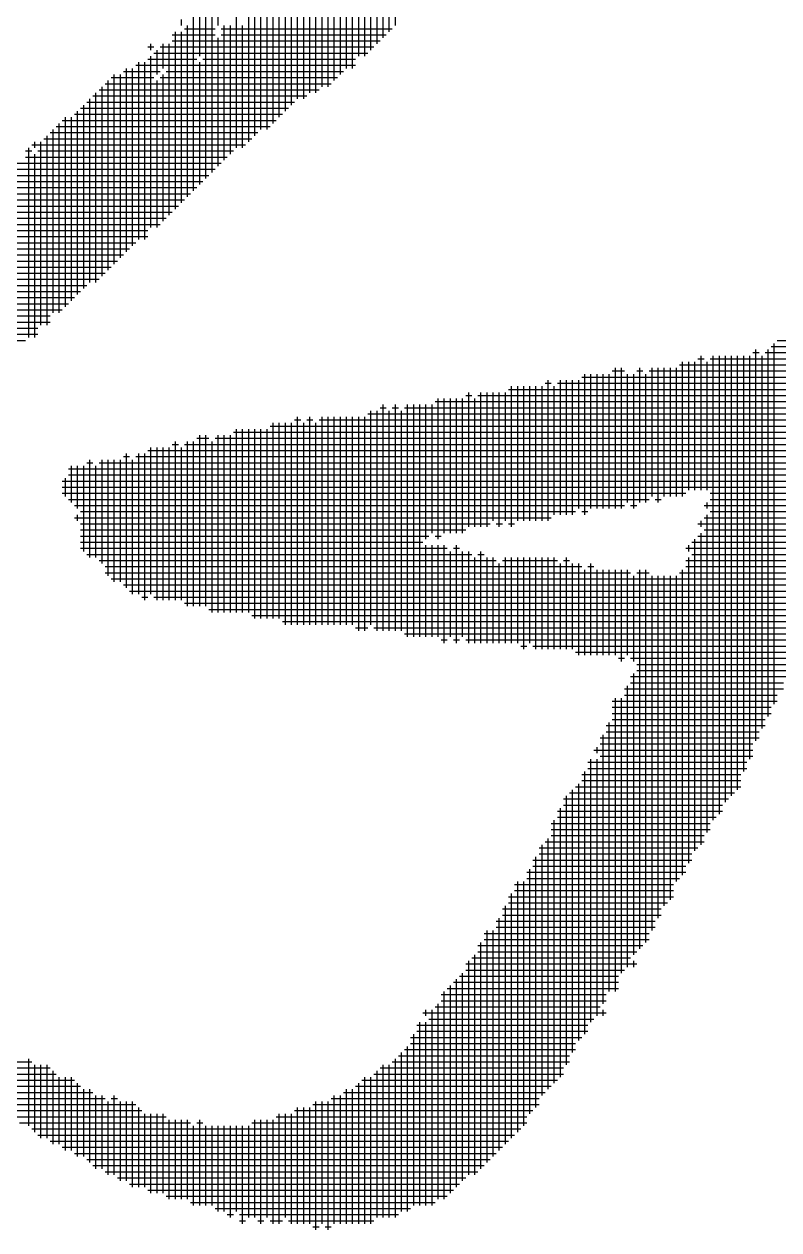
# Model space of a CAD drawing. Header units: feet. Extents: x 0 to 504600, y 0 to 356400.
# Drawn here: x 316883 to 317583, y 15859 to 16978 of the extents above; entities that cross this region are included whole.
import ezdxf

# ---------------------------------------------------------------- set-up
doc = ezdxf.new("R2010")
doc.units = ezdxf.units.FT
doc.header["$LTSCALE"] = 600
doc.header["$MEASUREMENT"] = 0
doc.layers.add('CX-COMM', color=3, linetype='CONTINUOUS')

msp = doc.modelspace()

# ---------------------------------------------------------------- linework, layer by layer
at = {"layer": 'CX-COMM'}
for p, q in [((317221.3, 16970.6, 14725.6), (317221.3, 17123.7, 14725.6)), ((317204.3, 16953.6, 14725.6), (317204.3, 17118.1, 14725.6)), ((317181.6, 16936.6, 14725.6), (317181.6, 17101, 14725.6)), ((317192.9, 16948, 14725.6), (317192.9, 17106.7, 14725.6)), ((317215.6, 16965, 14725.6), (317215.6, 17089.7, 14725.6)), ((317227, 16976.3, 14725.6), (317227, 17095.4, 14725.6)), ((317153.2, 16913.9, 14725.6), (317153.2, 17078.4, 14725.6)), ((317164.6, 16919.6, 14725.6), (317164.6, 17078.4, 14725.6)), ((317198.6, 16948, 14725.6), (317198.6, 17078.4, 14725.6)), ((317209.9, 16959.3, 14725.6), (317209.9, 17084, 14725.6)), ((317187.3, 16936.6, 14725.6), (317187.3, 17067, 14725.6)), ((317136.2, 16908.3, 14725.6), (317136.2, 17061.4, 14725.6)), ((317141.9, 16908.3, 14725.6), (317141.9, 17061.4, 14725.6)), ((317175.9, 16930.9, 14725.6), (317175.9, 17061.4, 14725.6)), ((317113.6, 16885.6, 14725.6), (317113.6, 17050, 14725.6)), ((317124.9, 16896.9, 14725.6), (317124.9, 17055.7, 14725.6)), ((317170.3, 16925.3, 14725.6), (317170.3, 17055.7, 14725.6)), ((317102.2, 16879.9, 14725.6), (317102.2, 17038.7, 14725.6)), ((317107.9, 16879.9, 14725.6), (317107.9, 17044.3, 14725.6)), ((317147.6, 16913.9, 14725.6), (317147.6, 17038.7, 14725.6)), ((317158.9, 16919.6, 14725.6), (317158.9, 17044.3, 14725.6)), ((317096.5, 16874.2, 14725.6), (317096.5, 17033, 14725.6)), ((317119.2, 16891.3, 14725.6), (317119.2, 17016, 14725.6)), ((317130.6, 16902.6, 14725.6), (317130.6, 17021.7, 14725.6)), ((317045.5, 16948, 14725.6), (317045.5, 16993.3, 14725.6)), ((317056.9, 16840.2, 14725.6), (317056.9, 16999, 14725.6)), ((317062.5, 16976.3, 14725.6), (317062.5, 16999, 14725.6)), ((317090.9, 16868.6, 14725.6), (317090.9, 16993.3, 14725.6)), ((317028.5, 16976.3, 14725.6), (317028.5, 16982, 14725.6)), ((317039.8, 16823.2, 14725.6), (317039.8, 16987.6, 14725.6)), ((317051.2, 16834.6, 14725.6), (317051.2, 16987.6, 14725.6)), ((317079.5, 16862.9, 14725.6), (317079.5, 16987.6, 14725.6)), ((317020, 16967.8, 14725.6), (317059.7, 16967.8, 14725.6)), ((317022.8, 16806.2, 14725.6), (317022.8, 16970.6, 14725.6)), ((317028.5, 16811.9, 14725.6), (317028.5, 16970.6, 14725.6)), ((317031.3, 16973.5, 14725.6), (317059.7, 16973.5, 14725.6)), ((317034.2, 16817.5, 14725.6), (317034.2, 16976.3, 14725.6)), ((317065.4, 16973.5, 14725.6), (317224.1, 16973.5, 14725.6)), ((317065.4, 16967.8, 14725.6), (317218.4, 16967.8, 14725.6)), ((317068.2, 16851.6, 14725.6), (317068.2, 16976.3, 14725.6)), ((317073.9, 16857.2, 14725.6), (317073.9, 16976.3, 14725.6)), ((317085.2, 16862.9, 14725.6), (317085.2, 16976.3, 14725.6)), ((316997.3, 16956.5, 14725.6), (317003, 16956.5, 14725.6)), ((317000.2, 16953.6, 14725.6), (317000.2, 16959.3, 14725.6)), ((317008.7, 16956.5, 14725.6), (317207.1, 16956.5, 14725.6)), ((317011.5, 16936.6, 14725.6), (317011.5, 16959.3, 14725.6)), ((317017.2, 16800.5, 14725.6), (317017.2, 16959.3, 14725.6)), ((317020, 16962.1, 14725.6), (317212.8, 16962.1, 14725.6)), ((317062.5, 16845.9, 14725.6), (317062.5, 16965, 14725.6)), ((316997.3, 16945.1, 14725.6), (317042.7, 16945.1, 14725.6)), ((317000.2, 16789.2, 14725.6), (317000.2, 16948, 14725.6)), ((317003, 16950.8, 14725.6), (317201.4, 16950.8, 14725.6)), ((317005.8, 16930.9, 14725.6), (317005.8, 16953.6, 14725.6)), ((317048.3, 16945.1, 14725.6), (317190.1, 16945.1, 14725.6)), ((316974.6, 16933.8, 14725.6), (317008.7, 16933.8, 14725.6)), ((316977.5, 16766.5, 14725.6), (316977.5, 16936.6, 14725.6)), ((316983.1, 16772.2, 14725.6), (316983.1, 16936.6, 14725.6)), ((316986, 16939.5, 14725.6), (317190.1, 16939.5, 14725.6)), ((316988.8, 16777.9, 14725.6), (316988.8, 16942.3, 14725.6)), ((316994.5, 16777.9, 14725.6), (316994.5, 16942.3, 14725.6)), ((317014.3, 16933.8, 14725.6), (317178.8, 16933.8, 14725.6)), ((317045.5, 16828.9, 14725.6), (317045.5, 16942.3, 14725.6)), ((316957.6, 16922.4, 14725.6), (317167.4, 16922.4, 14725.6)), ((316960.5, 16749.5, 14725.6), (316960.5, 16925.3, 14725.6)), ((316963.3, 16928.1, 14725.6), (317003, 16928.1, 14725.6)), ((316966.1, 16755.2, 14725.6), (316966.1, 16930.9, 14725.6)), ((316971.8, 16760.8, 14725.6), (316971.8, 16930.9, 14725.6)), ((317005.8, 16789.2, 14725.6), (317005.8, 16925.3, 14725.6)), ((317008.7, 16928.1, 14725.6), (317173.1, 16928.1, 14725.6)), ((317011.5, 16794.9, 14725.6), (317011.5, 16930.9, 14725.6)), ((316946.3, 16911.1, 14725.6), (317144.7, 16911.1, 14725.6)), ((316949.1, 16738.2, 14725.6), (316949.1, 16913.9, 14725.6)), ((316952, 16916.8, 14725.6), (317156.1, 16916.8, 14725.6)), ((316954.8, 16743.8, 14725.6), (316954.8, 16919.6, 14725.6)), ((316934.9, 16899.8, 14725.6), (317127.7, 16899.8, 14725.6)), ((316937.8, 16732.5, 14725.6), (316937.8, 16902.6, 14725.6)), ((316940.6, 16905.4, 14725.6), (317133.4, 16905.4, 14725.6)), ((316943.5, 16738.2, 14725.6), (316943.5, 16908.3, 14725.6)), ((316917.9, 16888.4, 14725.6), (317116.4, 16888.4, 14725.6)), ((316920.8, 16715.5, 14725.6), (316920.8, 16891.3, 14725.6)), ((316926.4, 16721.2, 14725.6), (316926.4, 16891.3, 14725.6)), ((316929.3, 16894.1, 14725.6), (317122.1, 16894.1, 14725.6)), ((316932.1, 16726.8, 14725.6), (316932.1, 16896.9, 14725.6)), ((316906.6, 16877.1, 14725.6), (317099.4, 16877.1, 14725.6)), ((316909.4, 16709.8, 14725.6), (316909.4, 16879.9, 14725.6)), ((316912.3, 16882.8, 14725.6), (317110.7, 16882.8, 14725.6)), ((316915.1, 16709.8, 14725.6), (316915.1, 16885.6, 14725.6)), ((316889.6, 16865.7, 14725.6), (317088, 16865.7, 14725.6)), ((316892.4, 16862.9, 14725.6), (316892.4, 16868.6, 14725.6)), ((316898.1, 16698.5, 14725.6), (316898.1, 16868.6, 14725.6)), ((316900.9, 16871.4, 14725.6), (317093.7, 16871.4, 14725.6)), ((316903.8, 16698.5, 14725.6), (316903.8, 16874.2, 14725.6)), ((316883.9, 16860.1, 14725.6), (316889.6, 16860.1, 14725.6)), ((316883.9, 16854.4, 14725.6), (317071, 16854.4, 14725.6)), ((316886.8, 16687.1, 14725.6), (316886.8, 16862.9, 14725.6)), ((316892.4, 16687.1, 14725.6), (316892.4, 16857.2, 14725.6)), ((316895.3, 16860.1, 14725.6), (317076.7, 16860.1, 14725.6)), ((316872.6, 16848.7, 14725.6), (317065.4, 16848.7, 14725.6)), ((316861.2, 16837.4, 14725.6), (317054, 16837.4, 14725.6)), ((316872.6, 16843.1, 14725.6), (317059.7, 16843.1, 14725.6)), ((316849.9, 16826.1, 14725.6), (317042.7, 16826.1, 14725.6)), ((316861.2, 16831.7, 14725.6), (317048.3, 16831.7, 14725.6)), ((316838.6, 16814.7, 14725.6), (317031.3, 16814.7, 14725.6)), ((316844.2, 16820.4, 14725.6), (317037, 16820.4, 14725.6)), ((316827.2, 16809, 14725.6), (317025.7, 16809, 14725.6)), ((316827.2, 16803.4, 14725.6), (317020, 16803.4, 14725.6)), ((316815.9, 16797.7, 14725.6), (317014.3, 16797.7, 14725.6)), ((316815.9, 16792, 14725.6), (317008.7, 16792, 14725.6)), ((316804.5, 16786.4, 14725.6), (316997.3, 16786.4, 14725.6)), ((316804.5, 16780.7, 14725.6), (316997.3, 16780.7, 14725.6)), ((316793.2, 16775, 14725.6), (316986, 16775, 14725.6)), ((316793.2, 16769.4, 14725.6), (316980.3, 16769.4, 14725.6)), ((316781.9, 16763.7, 14725.6), (316974.6, 16763.7, 14725.6)), ((316781.9, 16758, 14725.6), (316969, 16758, 14725.6)), ((316770.5, 16752.3, 14725.6), (316963.3, 16752.3, 14725.6)), ((316770.5, 16746.7, 14725.6), (316957.6, 16746.7, 14725.6)), ((316759.2, 16741, 14725.6), (316952, 16741, 14725.6)), ((316759.2, 16735.3, 14725.6), (316940.6, 16735.3, 14725.6)), ((316742.2, 16724, 14725.6), (316929.3, 16724, 14725.6)), ((316747.8, 16729.7, 14725.6), (316934.9, 16729.7, 14725.6)), ((316736.5, 16712.7, 14725.6), (316917.9, 16712.7, 14725.6)), ((316747.8, 16718.3, 14725.6), (316923.6, 16718.3, 14725.6)), ((316725.2, 16707, 14725.6), (316906.6, 16707, 14725.6)), ((316730.8, 16701.3, 14725.6), (316906.6, 16701.3, 14725.6)), ((316713.8, 16690, 14725.6), (316895.3, 16690, 14725.6)), ((316725.2, 16695.6, 14725.6), (316895.3, 16695.6, 14725.6)), ((316713.8, 16684.3, 14725.6), (316883.9, 16684.3, 14725.6)), ((317561.5, 16312.9, 14725.6), (317561.5, 16675.8, 14725.6)), ((317572.8, 16335.6, 14725.6), (317572.8, 16675.8, 14725.6)), ((317575.7, 16678.6, 14725.6), (318499.9, 16678.6, 14725.6)), ((317578.5, 16346.9, 14725.6), (317578.5, 16681.5, 14725.6)), ((317581.3, 16684.3, 14725.6), (318573.6, 16684.3, 14725.6)), ((317493.4, 16539.7, 14725.6), (317493.4, 16664.5, 14725.6)), ((317499.1, 16545.4, 14725.6), (317499.1, 16664.5, 14725.6)), ((317504.8, 16545.4, 14725.6), (317504.8, 16664.5, 14725.6)), ((317507.6, 16667.3, 14725.6), (317513.3, 16667.3, 14725.6)), ((317510.5, 16545.4, 14725.6), (317510.5, 16670.1, 14725.6)), ((317516.1, 16545.4, 14725.6), (317516.1, 16664.5, 14725.6)), ((317519, 16667.3, 14725.6), (318369.5, 16667.3, 14725.6)), ((317521.8, 16239.2, 14725.6), (317521.8, 16670.1, 14725.6)), ((317527.5, 16244.9, 14725.6), (317527.5, 16670.1, 14725.6)), ((317533.1, 16256.2, 14725.6), (317533.1, 16670.1, 14725.6)), ((317538.8, 16261.9, 14725.6), (317538.8, 16670.1, 14725.6)), ((317544.5, 16267.6, 14725.6), (317544.5, 16670.1, 14725.6)), ((317550.1, 16284.6, 14725.6), (317550.1, 16670.1, 14725.6)), ((317555.8, 16295.9, 14725.6), (317555.8, 16670.1, 14725.6)), ((317558.6, 16673, 14725.6), (317564.3, 16673, 14725.6)), ((317567.2, 16324.3, 14725.6), (317567.2, 16670.1, 14725.6)), ((317570, 16673, 14725.6), (318437.5, 16673, 14725.6)), ((317402.7, 16522.7, 14725.6), (317402.7, 16653.1, 14725.6)), ((317408.4, 16528.4, 14725.6), (317408.4, 16653.1, 14725.6)), ((317414.1, 16528.4, 14725.6), (317414.1, 16653.1, 14725.6)), ((317419.7, 16528.4, 14725.6), (317419.7, 16653.1, 14725.6)), ((317425.4, 16528.4, 14725.6), (317425.4, 16653.1, 14725.6)), ((317428.2, 16656, 14725.6), (317439.6, 16656, 14725.6)), ((317431.1, 16528.4, 14725.6), (317431.1, 16658.8, 14725.6)), ((317436.7, 16528.4, 14725.6), (317436.7, 16658.8, 14725.6)), ((317442.4, 16534, 14725.6), (317442.4, 16653.1, 14725.6)), ((317448.1, 16528.4, 14725.6), (317448.1, 16653.1, 14725.6)), ((317450.9, 16656, 14725.6), (317456.6, 16656, 14725.6)), ((317453.8, 16534, 14725.6), (317453.8, 16658.8, 14725.6)), ((317459.4, 16534, 14725.6), (317459.4, 16653.1, 14725.6)), ((317462.3, 16656, 14725.6), (318267.4, 16656, 14725.6)), ((317465.1, 16539.7, 14725.6), (317465.1, 16658.8, 14725.6)), ((317470.8, 16534, 14725.6), (317470.8, 16658.8, 14725.6)), ((317476.4, 16539.7, 14725.6), (317476.4, 16658.8, 14725.6)), ((317482.1, 16539.7, 14725.6), (317482.1, 16658.8, 14725.6)), ((317487.8, 16539.7, 14725.6), (317487.8, 16658.8, 14725.6)), ((317490.6, 16661.6, 14725.6), (318335.4, 16661.6, 14725.6)), ((317365.9, 16644.6, 14725.6), (317371.5, 16644.6, 14725.6)), ((317368.7, 16517, 14725.6), (317368.7, 16647.4, 14725.6)), ((317377.2, 16644.6, 14725.6), (318193.7, 16644.6, 14725.6)), ((317380, 16522.7, 14725.6), (317380, 16647.4, 14725.6)), ((317385.7, 16522.7, 14725.6), (317385.7, 16647.4, 14725.6)), ((317391.4, 16522.7, 14725.6), (317391.4, 16647.4, 14725.6)), ((317397.1, 16528.4, 14725.6), (317397.1, 16647.4, 14725.6)), ((317399.9, 16650.3, 14725.6), (318233.4, 16650.3, 14725.6)), ((317292.2, 16633.3, 14725.6), (317297.8, 16633.3, 14725.6)), ((317295, 16511.4, 14725.6), (317295, 16636.1, 14725.6)), ((317303.5, 16633.3, 14725.6), (318120, 16633.3, 14725.6)), ((317306.3, 16511.4, 14725.6), (317306.3, 16636.1, 14725.6)), ((317312, 16511.4, 14725.6), (317312, 16636.1, 14725.6)), ((317317.7, 16517, 14725.6), (317317.7, 16636.1, 14725.6)), ((317323.3, 16511.4, 14725.6), (317323.3, 16636.1, 14725.6)), ((317329, 16517, 14725.6), (317329, 16636.1, 14725.6)), ((317331.8, 16638.9, 14725.6), (318131.3, 16638.9, 14725.6)), ((317334.7, 16511.4, 14725.6), (317334.7, 16641.8, 14725.6)), ((317340.4, 16517, 14725.6), (317340.4, 16641.8, 14725.6)), ((317346, 16517, 14725.6), (317346, 16641.8, 14725.6)), ((317351.7, 16517, 14725.6), (317351.7, 16641.8, 14725.6)), ((317357.4, 16517, 14725.6), (317357.4, 16641.8, 14725.6)), ((317363, 16517, 14725.6), (317363, 16641.8, 14725.6)), ((317374.4, 16522.7, 14725.6), (317374.4, 16641.8, 14725.6)), ((317212.8, 16621.9, 14725.6), (317218.4, 16621.9, 14725.6)), ((317215.6, 16415, 14725.6), (317215.6, 16624.8, 14725.6)), ((317224.1, 16621.9, 14725.6), (317229.8, 16621.9, 14725.6)), ((317227, 16415, 14725.6), (317227, 16624.8, 14725.6)), ((317235.5, 16621.9, 14725.6), (318086, 16621.9, 14725.6)), ((317238.3, 16409.3, 14725.6), (317238.3, 16624.8, 14725.6)), ((317244, 16409.3, 14725.6), (317244, 16624.8, 14725.6)), ((317249.6, 16409.3, 14725.6), (317249.6, 16624.8, 14725.6)), ((317255.3, 16500, 14725.6), (317255.3, 16624.8, 14725.6)), ((317261, 16505.7, 14725.6), (317261, 16624.8, 14725.6)), ((317263.8, 16627.6, 14725.6), (318103, 16627.6, 14725.6)), ((317266.6, 16500, 14725.6), (317266.6, 16630.4, 14725.6)), ((317272.3, 16505.7, 14725.6), (317272.3, 16630.4, 14725.6)), ((317278, 16505.7, 14725.6), (317278, 16630.4, 14725.6)), ((317283.7, 16505.7, 14725.6), (317283.7, 16630.4, 14725.6)), ((317289.3, 16505.7, 14725.6), (317289.3, 16630.4, 14725.6)), ((317300.7, 16511.4, 14725.6), (317300.7, 16630.4, 14725.6)), ((317133.4, 16610.6, 14725.6), (317139.1, 16610.6, 14725.6)), ((317136.2, 16420.6, 14725.6), (317136.2, 16613.4, 14725.6)), ((317144.7, 16610.6, 14725.6), (317150.4, 16610.6, 14725.6)), ((317147.6, 16420.6, 14725.6), (317147.6, 16613.4, 14725.6)), ((317156.1, 16610.6, 14725.6), (318017.9, 16610.6, 14725.6)), ((317158.9, 16420.6, 14725.6), (317158.9, 16613.4, 14725.6)), ((317164.6, 16420.6, 14725.6), (317164.6, 16613.4, 14725.6)), ((317170.3, 16420.6, 14725.6), (317170.3, 16613.4, 14725.6)), ((317175.9, 16420.6, 14725.6), (317175.9, 16613.4, 14725.6)), ((317181.6, 16420.6, 14725.6), (317181.6, 16613.4, 14725.6)), ((317187.3, 16420.6, 14725.6), (317187.3, 16613.4, 14725.6)), ((317192.9, 16415, 14725.6), (317192.9, 16613.4, 14725.6)), ((317198.6, 16415, 14725.6), (317198.6, 16613.4, 14725.6)), ((317201.4, 16616.3, 14725.6), (318057.6, 16616.3, 14725.6)), ((317204.3, 16420.6, 14725.6), (317204.3, 16619.1, 14725.6)), ((317209.9, 16415, 14725.6), (317209.9, 16619.1, 14725.6)), ((317221.3, 16415, 14725.6), (317221.3, 16619.1, 14725.6)), ((317232.6, 16415, 14725.6), (317232.6, 16619.1, 14725.6)), ((317076.7, 16599.3, 14725.6), (317938.5, 16599.3, 14725.6)), ((317079.5, 16432, 14725.6), (317079.5, 16602.1, 14725.6)), ((317085.2, 16432, 14725.6), (317085.2, 16602.1, 14725.6)), ((317090.9, 16432, 14725.6), (317090.9, 16602.1, 14725.6)), ((317096.5, 16426.3, 14725.6), (317096.5, 16602.1, 14725.6)), ((317102.2, 16426.3, 14725.6), (317102.2, 16602.1, 14725.6)), ((317107.9, 16426.3, 14725.6), (317107.9, 16602.1, 14725.6)), ((317110.7, 16604.9, 14725.6), (317983.9, 16604.9, 14725.6)), ((317113.6, 16426.3, 14725.6), (317113.6, 16607.8, 14725.6)), ((317119.2, 16426.3, 14725.6), (317119.2, 16607.8, 14725.6)), ((317124.9, 16420.6, 14725.6), (317124.9, 16607.8, 14725.6)), ((317130.6, 16420.6, 14725.6), (317130.6, 16607.8, 14725.6)), ((317141.9, 16420.6, 14725.6), (317141.9, 16607.8, 14725.6)), ((317153.2, 16420.6, 14725.6), (317153.2, 16607.8, 14725.6)), ((317020, 16587.9, 14725.6), (317025.7, 16587.9, 14725.6)), ((317022.8, 16443.3, 14725.6), (317022.8, 16590.7, 14725.6)), ((317031.3, 16587.9, 14725.6), (317847.8, 16587.9, 14725.6)), ((317034.2, 16437.7, 14725.6), (317034.2, 16590.7, 14725.6)), ((317039.8, 16437.7, 14725.6), (317039.8, 16590.7, 14725.6)), ((317042.7, 16593.6, 14725.6), (317054, 16593.6, 14725.6)), ((317045.5, 16437.7, 14725.6), (317045.5, 16596.4, 14725.6)), ((317051.2, 16437.7, 14725.6), (317051.2, 16596.4, 14725.6)), ((317056.9, 16432, 14725.6), (317056.9, 16590.7, 14725.6)), ((317059.7, 16593.6, 14725.6), (317887.5, 16593.6, 14725.6)), ((317062.5, 16432, 14725.6), (317062.5, 16596.4, 14725.6)), ((317068.2, 16432, 14725.6), (317068.2, 16596.4, 14725.6)), ((317073.9, 16432, 14725.6), (317073.9, 16596.4, 14725.6)), ((316974.6, 16576.6, 14725.6), (316980.3, 16576.6, 14725.6)), ((316977.5, 16454.7, 14725.6), (316977.5, 16579.4, 14725.6)), ((316986, 16576.6, 14725.6), (317734.4, 16576.6, 14725.6)), ((316988.8, 16449, 14725.6), (316988.8, 16579.4, 14725.6)), ((316994.5, 16443.3, 14725.6), (316994.5, 16579.4, 14725.6)), ((316997.3, 16582.2, 14725.6), (317791.1, 16582.2, 14725.6)), ((317000.2, 16449, 14725.6), (317000.2, 16585.1, 14725.6)), ((317005.8, 16443.3, 14725.6), (317005.8, 16585.1, 14725.6)), ((317011.5, 16443.3, 14725.6), (317011.5, 16585.1, 14725.6)), ((317017.2, 16443.3, 14725.6), (317017.2, 16585.1, 14725.6)), ((317028.5, 16443.3, 14725.6), (317028.5, 16585.1, 14725.6)), ((316923.6, 16565.2, 14725.6), (317677.7, 16565.2, 14725.6)), ((316926.4, 16534, 14725.6), (316926.4, 16568.1, 14725.6)), ((316932.1, 16528.4, 14725.6), (316932.1, 16568.1, 14725.6)), ((316937.8, 16488.7, 14725.6), (316937.8, 16568.1, 14725.6)), ((316940.6, 16570.9, 14725.6), (316946.3, 16570.9, 14725.6)), ((316943.5, 16483, 14725.6), (316943.5, 16573.7, 14725.6)), ((316949.1, 16483, 14725.6), (316949.1, 16568.1, 14725.6)), ((316952, 16570.9, 14725.6), (317700.4, 16570.9, 14725.6)), ((316954.8, 16477.3, 14725.6), (316954.8, 16573.7, 14725.6)), ((316960.5, 16466, 14725.6), (316960.5, 16573.7, 14725.6)), ((316966.1, 16460.3, 14725.6), (316966.1, 16573.7, 14725.6)), ((316971.8, 16460.3, 14725.6), (316971.8, 16573.7, 14725.6)), ((316983.1, 16449, 14725.6), (316983.1, 16573.7, 14725.6)), ((316917.9, 16553.9, 14725.6), (317672, 16553.9, 14725.6)), ((316920.8, 16539.7, 14725.6), (316920.8, 16556.7, 14725.6)), ((316923.6, 16559.6, 14725.6), (317672, 16559.6, 14725.6)), ((316917.9, 16548.2, 14725.6), (317666.4, 16548.2, 14725.6)), ((316917.9, 16542.6, 14725.6), (317496.3, 16542.6, 14725.6)), ((317519, 16542.6, 14725.6), (317666.4, 16542.6, 14725.6)), ((316923.6, 16536.9, 14725.6), (317462.3, 16536.9, 14725.6)), ((316929.3, 16531.2, 14725.6), (317439.6, 16531.2, 14725.6)), ((317445.2, 16531.2, 14725.6), (317450.9, 16531.2, 14725.6)), ((317467.9, 16536.9, 14725.6), (317473.6, 16536.9, 14725.6)), ((317513.3, 16531.2, 14725.6), (317660.7, 16531.2, 14725.6)), ((317516.1, 16528.4, 14725.6), (317516.1, 16534, 14725.6)), ((317519, 16536.9, 14725.6), (317660.7, 16536.9, 14725.6)), ((316929.3, 16519.9, 14725.6), (317371.5, 16519.9, 14725.6)), ((316932.1, 16517, 14725.6), (316932.1, 16522.7, 14725.6)), ((316934.9, 16525.5, 14725.6), (317394.2, 16525.5, 14725.6)), ((317399.9, 16525.5, 14725.6), (317405.6, 16525.5, 14725.6)), ((317513.3, 16519.9, 14725.6), (317649.4, 16519.9, 14725.6)), ((317516.1, 16227.9, 14725.6), (317516.1, 16522.7, 14725.6)), ((317519, 16525.5, 14725.6), (317655, 16525.5, 14725.6)), ((316934.9, 16514.2, 14725.6), (317314.8, 16514.2, 14725.6)), ((316934.9, 16508.5, 14725.6), (317292.2, 16508.5, 14725.6)), ((317320.5, 16514.2, 14725.6), (317326.2, 16514.2, 14725.6)), ((317331.8, 16514.2, 14725.6), (317337.5, 16514.2, 14725.6)), ((317507.6, 16514.2, 14725.6), (317649.4, 16514.2, 14725.6)), ((317510.5, 16511.4, 14725.6), (317510.5, 16517, 14725.6)), ((317513.3, 16508.5, 14725.6), (317649.4, 16508.5, 14725.6)), ((316934.9, 16502.9, 14725.6), (317258.1, 16502.9, 14725.6)), ((316934.9, 16497.2, 14725.6), (317252.5, 16497.2, 14725.6)), ((317263.8, 16502.9, 14725.6), (317269.5, 16502.9, 14725.6)), ((317501.9, 16497.2, 14725.6), (317643.7, 16497.2, 14725.6)), ((317504.8, 16210.9, 14725.6), (317504.8, 16500, 14725.6)), ((317507.6, 16502.9, 14725.6), (317643.7, 16502.9, 14725.6)), ((317510.5, 16216.5, 14725.6), (317510.5, 16505.7, 14725.6)), ((316934.9, 16491.5, 14725.6), (317275.1, 16491.5, 14725.6)), ((316940.6, 16485.9, 14725.6), (317297.8, 16485.9, 14725.6)), ((317255.3, 16409.3, 14725.6), (317255.3, 16494.4, 14725.6)), ((317261, 16409.3, 14725.6), (317261, 16494.4, 14725.6)), ((317266.6, 16409.3, 14725.6), (317266.6, 16494.4, 14725.6)), ((317272.3, 16403.6, 14725.6), (317272.3, 16494.4, 14725.6)), ((317278, 16409.3, 14725.6), (317278, 16488.7, 14725.6)), ((317280.8, 16491.5, 14725.6), (317286.5, 16491.5, 14725.6)), ((317283.7, 16403.6, 14725.6), (317283.7, 16494.4, 14725.6)), ((317289.3, 16409.3, 14725.6), (317289.3, 16488.7, 14725.6)), ((317295, 16403.6, 14725.6), (317295, 16488.7, 14725.6)), ((317303.5, 16485.9, 14725.6), (317309.2, 16485.9, 14725.6)), ((317306.3, 16403.6, 14725.6), (317306.3, 16488.7, 14725.6)), ((317496.3, 16491.5, 14725.6), (317643.7, 16491.5, 14725.6)), ((317499.1, 16488.7, 14725.6), (317499.1, 16494.4, 14725.6)), ((317501.9, 16485.9, 14725.6), (317643.7, 16485.9, 14725.6)), ((316952, 16480.2, 14725.6), (317320.5, 16480.2, 14725.6)), ((316957.6, 16474.5, 14725.6), (317399.9, 16474.5, 14725.6)), ((317300.7, 16403.6, 14725.6), (317300.7, 16483, 14725.6)), ((317312, 16403.6, 14725.6), (317312, 16483, 14725.6)), ((317317.7, 16403.6, 14725.6), (317317.7, 16483, 14725.6)), ((317323.3, 16403.6, 14725.6), (317323.3, 16477.3, 14725.6)), ((317326.2, 16480.2, 14725.6), (317377.2, 16480.2, 14725.6)), ((317329, 16403.6, 14725.6), (317329, 16483, 14725.6)), ((317334.7, 16403.6, 14725.6), (317334.7, 16483, 14725.6)), ((317340.4, 16403.6, 14725.6), (317340.4, 16483, 14725.6)), ((317346, 16398, 14725.6), (317346, 16483, 14725.6)), ((317351.7, 16403.6, 14725.6), (317351.7, 16483, 14725.6)), ((317357.4, 16398, 14725.6), (317357.4, 16483, 14725.6)), ((317363, 16398, 14725.6), (317363, 16483, 14725.6)), ((317368.7, 16398, 14725.6), (317368.7, 16483, 14725.6)), ((317374.4, 16398, 14725.6), (317374.4, 16483, 14725.6)), ((317380, 16398, 14725.6), (317380, 16477.3, 14725.6)), ((317382.9, 16480.2, 14725.6), (317388.5, 16480.2, 14725.6)), ((317385.7, 16398, 14725.6), (317385.7, 16483, 14725.6)), ((317391.4, 16398, 14725.6), (317391.4, 16477.3, 14725.6)), ((317397.1, 16392.3, 14725.6), (317397.1, 16477.3, 14725.6)), ((317405.6, 16474.5, 14725.6), (317411.2, 16474.5, 14725.6)), ((317408.4, 16392.3, 14725.6), (317408.4, 16477.3, 14725.6)), ((317496.3, 16480.2, 14725.6), (317643.7, 16480.2, 14725.6)), ((317496.3, 16474.5, 14725.6), (317638, 16474.5, 14725.6)), ((317499.1, 16199.5, 14725.6), (317499.1, 16483, 14725.6)), ((316957.6, 16468.8, 14725.6), (317445.2, 16468.8, 14725.6)), ((316963.3, 16463.2, 14725.6), (317632.4, 16463.2, 14725.6)), ((317402.7, 16392.3, 14725.6), (317402.7, 16471.7, 14725.6)), ((317414.1, 16392.3, 14725.6), (317414.1, 16471.7, 14725.6)), ((317419.7, 16392.3, 14725.6), (317419.7, 16471.7, 14725.6)), ((317425.4, 16392.3, 14725.6), (317425.4, 16471.7, 14725.6)), ((317431.1, 16392.3, 14725.6), (317431.1, 16471.7, 14725.6)), ((317436.7, 16386.6, 14725.6), (317436.7, 16471.7, 14725.6)), ((317442.4, 16392.3, 14725.6), (317442.4, 16471.7, 14725.6)), ((317448.1, 16386.6, 14725.6), (317448.1, 16466, 14725.6)), ((317450.9, 16468.8, 14725.6), (317462.3, 16468.8, 14725.6)), ((317453.8, 16120.1, 14725.6), (317453.8, 16471.7, 14725.6)), ((317459.4, 16125.8, 14725.6), (317459.4, 16471.7, 14725.6)), ((317465.1, 16137.1, 14725.6), (317465.1, 16466, 14725.6)), ((317470.8, 16148.5, 14725.6), (317470.8, 16466, 14725.6)), ((317476.4, 16159.8, 14725.6), (317476.4, 16466, 14725.6)), ((317482.1, 16165.5, 14725.6), (317482.1, 16466, 14725.6)), ((317487.8, 16182.5, 14725.6), (317487.8, 16466, 14725.6)), ((317490.6, 16468.8, 14725.6), (317638, 16468.8, 14725.6)), ((317493.4, 16188.2, 14725.6), (317493.4, 16471.7, 14725.6)), ((316974.6, 16457.5, 14725.6), (317632.4, 16457.5, 14725.6)), ((316980.3, 16451.8, 14725.6), (317632.4, 16451.8, 14725.6)), ((316991.6, 16446.2, 14725.6), (316997.3, 16446.2, 14725.6)), ((317003, 16446.2, 14725.6), (317626.7, 16446.2, 14725.6)), ((317031.3, 16440.5, 14725.6), (317626.7, 16440.5, 14725.6)), ((317054, 16434.8, 14725.6), (317621, 16434.8, 14725.6)), ((317093.7, 16429.2, 14725.6), (317632.4, 16429.2, 14725.6)), ((317122.1, 16423.5, 14725.6), (317649.4, 16423.5, 14725.6)), ((317190.1, 16417.8, 14725.6), (317201.4, 16417.8, 14725.6)), ((317207.1, 16417.8, 14725.6), (317683.4, 16417.8, 14725.6)), ((317235.5, 16412.1, 14725.6), (317728.7, 16412.1, 14725.6)), ((317269.5, 16406.5, 14725.6), (317275.1, 16406.5, 14725.6)), ((317280.8, 16406.5, 14725.6), (317286.5, 16406.5, 14725.6)), ((317292.2, 16406.5, 14725.6), (317819.5, 16406.5, 14725.6)), ((317343.2, 16400.8, 14725.6), (317348.9, 16400.8, 14725.6)), ((317354.5, 16400.8, 14725.6), (317842.1, 16400.8, 14725.6)), ((317394.2, 16395.1, 14725.6), (317853.5, 16395.1, 14725.6)), ((317433.9, 16389.5, 14725.6), (317439.6, 16389.5, 14725.6)), ((317445.2, 16389.5, 14725.6), (317944.2, 16389.5, 14725.6)), ((317448.1, 16114.5, 14725.6), (317448.1, 16375.3, 14725.6)), ((317450.9, 16383.8, 14725.6), (317955.5, 16383.8, 14725.6)), ((317450.9, 16378.1, 14725.6), (318040.6, 16378.1, 14725.6)), ((317442.4, 16103.1, 14725.6), (317442.4, 16363.9, 14725.6)), ((317445.2, 16372.5, 14725.6), (318068.9, 16372.5, 14725.6)), ((317445.2, 16366.8, 14725.6), (317587, 16366.8, 14725.6)), ((317431.1, 16080.4, 14725.6), (317431.1, 16352.6, 14725.6)), ((317436.7, 16097.5, 14725.6), (317436.7, 16352.6, 14725.6)), ((317439.6, 16361.1, 14725.6), (317587, 16361.1, 14725.6)), ((317439.6, 16355.4, 14725.6), (317581.3, 16355.4, 14725.6)), ((317428.2, 16349.8, 14725.6), (317581.3, 16349.8, 14725.6)), ((317428.2, 16344.1, 14725.6), (317575.7, 16344.1, 14725.6)), ((317425.4, 16080.4, 14725.6), (317425.4, 16329.9, 14725.6)), ((317428.2, 16338.4, 14725.6), (317575.7, 16338.4, 14725.6)), ((317428.2, 16332.8, 14725.6), (317570, 16332.8, 14725.6)), ((317419.7, 16069.1, 14725.6), (317419.7, 16318.6, 14725.6)), ((317422.6, 16327.1, 14725.6), (317570, 16327.1, 14725.6)), ((317422.6, 16321.4, 14725.6), (317564.3, 16321.4, 14725.6)), ((317414.1, 16301.6, 14725.6), (317414.1, 16307.2, 14725.6)), ((317416.9, 16315.8, 14725.6), (317564.3, 16315.8, 14725.6)), ((317416.9, 16310.1, 14725.6), (317558.6, 16310.1, 14725.6)), ((317408.4, 16052.1, 14725.6), (317408.4, 16295.9, 14725.6)), ((317411.2, 16304.4, 14725.6), (317558.6, 16304.4, 14725.6)), ((317414.1, 16057.8, 14725.6), (317414.1, 16295.9, 14725.6)), ((317416.9, 16298.7, 14725.6), (317558.6, 16298.7, 14725.6)), ((317402.7, 16040.8, 14725.6), (317402.7, 16284.6, 14725.6)), ((317405.6, 16293.1, 14725.6), (317553, 16293.1, 14725.6)), ((317405.6, 16287.4, 14725.6), (317553, 16287.4, 14725.6)), ((317397.1, 16035.1, 14725.6), (317397.1, 16273.2, 14725.6)), ((317399.9, 16281.7, 14725.6), (317547.3, 16281.7, 14725.6)), ((317399.9, 16276.1, 14725.6), (317547.3, 16276.1, 14725.6)), ((317385.7, 16012.4, 14725.6), (317385.7, 16261.9, 14725.6)), ((317388.5, 16264.7, 14725.6), (317541.6, 16264.7, 14725.6)), ((317391.4, 16023.7, 14725.6), (317391.4, 16267.6, 14725.6)), ((317394.2, 16270.4, 14725.6), (317547.3, 16270.4, 14725.6)), ((317380, 16001.1, 14725.6), (317380, 16250.5, 14725.6)), ((317382.9, 16259.1, 14725.6), (317536, 16259.1, 14725.6)), ((317382.9, 16253.4, 14725.6), (317530.3, 16253.4, 14725.6)), ((317377.2, 16247.7, 14725.6), (317530.3, 16247.7, 14725.6)), ((317377.2, 16242, 14725.6), (317524.6, 16242, 14725.6)), ((317371.5, 16236.4, 14725.6), (317519, 16236.4, 14725.6)), ((317371.5, 16230.7, 14725.6), (317519, 16230.7, 14725.6)), ((317374.4, 15995.4, 14725.6), (317374.4, 16239.2, 14725.6)), ((317365.9, 16219.4, 14725.6), (317513.3, 16219.4, 14725.6)), ((317368.7, 15989.7, 14725.6), (317368.7, 16222.2, 14725.6)), ((317371.5, 16225, 14725.6), (317513.3, 16225, 14725.6)), ((317360.2, 16213.7, 14725.6), (317507.6, 16213.7, 14725.6)), ((317360.2, 16208, 14725.6), (317501.9, 16208, 14725.6)), ((317363, 15984.1, 14725.6), (317363, 16216.5, 14725.6)), ((317354.5, 16202.4, 14725.6), (317501.9, 16202.4, 14725.6)), ((317354.5, 16196.7, 14725.6), (317496.3, 16196.7, 14725.6)), ((317357.4, 15972.7, 14725.6), (317357.4, 16205.2, 14725.6)), ((317348.9, 16191, 14725.6), (317496.3, 16191, 14725.6)), ((317348.9, 16185.3, 14725.6), (317490.6, 16185.3, 14725.6)), ((317351.7, 15967, 14725.6), (317351.7, 16193.8, 14725.6)), ((317337.5, 16179.7, 14725.6), (317484.9, 16179.7, 14725.6)), ((317337.5, 16174, 14725.6), (317484.9, 16174, 14725.6)), ((317340.4, 15950, 14725.6), (317340.4, 16182.5, 14725.6)), ((317346, 15955.7, 14725.6), (317346, 16182.5, 14725.6)), ((317331.8, 16168.3, 14725.6), (317484.9, 16168.3, 14725.6)), ((317331.8, 16162.7, 14725.6), (317479.3, 16162.7, 14725.6)), ((317334.7, 15944.4, 14725.6), (317334.7, 16171.2, 14725.6)), ((317326.2, 16157, 14725.6), (317473.6, 16157, 14725.6)), ((317326.2, 16151.3, 14725.6), (317473.6, 16151.3, 14725.6)), ((317329, 15938.7, 14725.6), (317329, 16159.8, 14725.6)), ((317320.5, 16145.7, 14725.6), (317467.9, 16145.7, 14725.6)), ((317320.5, 16140, 14725.6), (317467.9, 16140, 14725.6)), ((317323.3, 15933, 14725.6), (317323.3, 16148.5, 14725.6)), ((317309.2, 16134.3, 14725.6), (317462.3, 16134.3, 14725.6)), ((317309.2, 16128.6, 14725.6), (317462.3, 16128.6, 14725.6)), ((317312, 15921.7, 14725.6), (317312, 16137.1, 14725.6)), ((317317.7, 15927.4, 14725.6), (317317.7, 16137.1, 14725.6)), ((317303.5, 16123, 14725.6), (317456.6, 16123, 14725.6)), ((317303.5, 16117.3, 14725.6), (317450.9, 16117.3, 14725.6)), ((317306.3, 15916, 14725.6), (317306.3, 16125.8, 14725.6)), ((317292.2, 16106, 14725.6), (317450.9, 16106, 14725.6)), ((317295, 15910.3, 14725.6), (317295, 16108.8, 14725.6)), ((317297.8, 16111.6, 14725.6), (317445.2, 16111.6, 14725.6)), ((317300.7, 15910.3, 14725.6), (317300.7, 16114.5, 14725.6)), ((317448.1, 16103.1, 14725.6), (317448.1, 16108.8, 14725.6)), ((317286.5, 16094.6, 14725.6), (317433.9, 16094.6, 14725.6)), ((317289.3, 15904.7, 14725.6), (317289.3, 16097.5, 14725.6)), ((317292.2, 16100.3, 14725.6), (317439.6, 16100.3, 14725.6)), ((317275.1, 16083.3, 14725.6), (317433.9, 16083.3, 14725.6)), ((317278, 15893.3, 14725.6), (317278, 16086.1, 14725.6)), ((317280.8, 16089, 14725.6), (317433.9, 16089, 14725.6)), ((317283.7, 15899, 14725.6), (317283.7, 16091.8, 14725.6)), ((317269.5, 16077.6, 14725.6), (317422.6, 16077.6, 14725.6)), ((317269.5, 16071.9, 14725.6), (317422.6, 16071.9, 14725.6)), ((317272.3, 15887.7, 14725.6), (317272.3, 16080.4, 14725.6)), ((317252.5, 16060.6, 14725.6), (317422.6, 16060.6, 14725.6)), ((317255.3, 16057.8, 14725.6), (317255.3, 16063.4, 14725.6)), ((317261, 15882, 14725.6), (317261, 16063.4, 14725.6)), ((317263.8, 16066.3, 14725.6), (317416.9, 16066.3, 14725.6)), ((317266.6, 15887.7, 14725.6), (317266.6, 16069.1, 14725.6)), ((317419.7, 16057.8, 14725.6), (317419.7, 16063.4, 14725.6)), ((317246.8, 16049.3, 14725.6), (317405.6, 16049.3, 14725.6)), ((317249.6, 15882, 14725.6), (317249.6, 16052.1, 14725.6)), ((317255.3, 15882, 14725.6), (317255.3, 16052.1, 14725.6)), ((317258.1, 16054.9, 14725.6), (317411.2, 16054.9, 14725.6)), ((317244, 15882, 14725.6), (317244, 16040.8, 14725.6)), ((317246.8, 16043.6, 14725.6), (317405.6, 16043.6, 14725.6)), ((317238.3, 15876.3, 14725.6), (317238.3, 16029.4, 14725.6)), ((317241.1, 16037.9, 14725.6), (317399.9, 16037.9, 14725.6)), ((317241.1, 16032.3, 14725.6), (317394.2, 16032.3, 14725.6)), ((316886.8, 15955.7, 14725.6), (316886.8, 16018.1, 14725.6)), ((317227, 15870.7, 14725.6), (317227, 16018.1, 14725.6)), ((317229.8, 16020.9, 14725.6), (317388.5, 16020.9, 14725.6)), ((317232.6, 15876.3, 14725.6), (317232.6, 16023.7, 14725.6)), ((317235.5, 16026.6, 14725.6), (317394.2, 16026.6, 14725.6)), ((316798.9, 16015.2, 14725.6), (316889.6, 16015.2, 14725.6)), ((316798.9, 16009.6, 14725.6), (316906.6, 16009.6, 14725.6)), ((316892.4, 15950, 14725.6), (316892.4, 16012.4, 14725.6)), ((316898.1, 15944.4, 14725.6), (316898.1, 16012.4, 14725.6)), ((316903.8, 15944.4, 14725.6), (316903.8, 16012.4, 14725.6)), ((316909.4, 15938.7, 14725.6), (316909.4, 16006.7, 14725.6)), ((317209.9, 15870.7, 14725.6), (317209.9, 16006.7, 14725.6)), ((317212.8, 16009.6, 14725.6), (317382.9, 16009.6, 14725.6)), ((317215.6, 15870.7, 14725.6), (317215.6, 16012.4, 14725.6)), ((317221.3, 15870.7, 14725.6), (317221.3, 16012.4, 14725.6)), ((317224.1, 16015.2, 14725.6), (317388.5, 16015.2, 14725.6)), ((316810.2, 16003.9, 14725.6), (316912.3, 16003.9, 14725.6)), ((316821.5, 15998.2, 14725.6), (316929.3, 15998.2, 14725.6)), ((316915.1, 15938.7, 14725.6), (316915.1, 16001.1, 14725.6)), ((316920.8, 15933, 14725.6), (316920.8, 16001.1, 14725.6)), ((316926.4, 15933, 14725.6), (316926.4, 16001.1, 14725.6)), ((316932.1, 15927.4, 14725.6), (316932.1, 15995.4, 14725.6)), ((317192.9, 15865, 14725.6), (317192.9, 15995.4, 14725.6)), ((317195.8, 15998.2, 14725.6), (317377.2, 15998.2, 14725.6)), ((317198.6, 15865, 14725.6), (317198.6, 16001.1, 14725.6)), ((317204.3, 15865, 14725.6), (317204.3, 16001.1, 14725.6)), ((317207.1, 16003.9, 14725.6), (317382.9, 16003.9, 14725.6)), ((316827.2, 15992.6, 14725.6), (316934.9, 15992.6, 14725.6)), ((316832.9, 15986.9, 14725.6), (316946.3, 15986.9, 14725.6)), ((316937.8, 15927.4, 14725.6), (316937.8, 15989.7, 14725.6)), ((316943.5, 15921.7, 14725.6), (316943.5, 15989.7, 14725.6)), ((316949.1, 15916, 14725.6), (316949.1, 15984.1, 14725.6)), ((316954.8, 15916, 14725.6), (316954.8, 15984.1, 14725.6)), ((316966.1, 15910.3, 14725.6), (316966.1, 15984.1, 14725.6)), ((317170.3, 15865, 14725.6), (317170.3, 15984.1, 14725.6)), ((317175.9, 15865, 14725.6), (317175.9, 15984.1, 14725.6)), ((317178.8, 15986.9, 14725.6), (317365.9, 15986.9, 14725.6)), ((317181.6, 15865, 14725.6), (317181.6, 15989.7, 14725.6)), ((317187.3, 15865, 14725.6), (317187.3, 15989.7, 14725.6)), ((317190.1, 15992.6, 14725.6), (317371.5, 15992.6, 14725.6)), ((316844.2, 15981.2, 14725.6), (316957.6, 15981.2, 14725.6)), ((316849.9, 15975.6, 14725.6), (316986, 15975.6, 14725.6)), ((316960.5, 15910.3, 14725.6), (316960.5, 15978.4, 14725.6)), ((316963.3, 15981.2, 14725.6), (316969, 15981.2, 14725.6)), ((316971.8, 15904.7, 14725.6), (316971.8, 15978.4, 14725.6)), ((316977.5, 15904.7, 14725.6), (316977.5, 15978.4, 14725.6)), ((316983.1, 15899, 14725.6), (316983.1, 15978.4, 14725.6)), ((316988.8, 15899, 14725.6), (316988.8, 15972.7, 14725.6)), ((317136.2, 15865, 14725.6), (317136.2, 15972.7, 14725.6)), ((317141.9, 15865, 14725.6), (317141.9, 15972.7, 14725.6)), ((317147.6, 15865, 14725.6), (317147.6, 15972.7, 14725.6)), ((317150.4, 15975.6, 14725.6), (317360.2, 15975.6, 14725.6)), ((317153.2, 15859.3, 14725.6), (317153.2, 15978.4, 14725.6)), ((317158.9, 15865, 14725.6), (317158.9, 15978.4, 14725.6)), ((317164.6, 15859.3, 14725.6), (317164.6, 15978.4, 14725.6)), ((317167.4, 15981.2, 14725.6), (317360.2, 15981.2, 14725.6)), ((316861.2, 15969.9, 14725.6), (316991.6, 15969.9, 14725.6)), ((316866.9, 15964.2, 14725.6), (317014.3, 15964.2, 14725.6)), ((316994.5, 15899, 14725.6), (316994.5, 15967, 14725.6)), ((317000.2, 15893.3, 14725.6), (317000.2, 15967, 14725.6)), ((317005.8, 15893.3, 14725.6), (317005.8, 15967, 14725.6)), ((317011.5, 15893.3, 14725.6), (317011.5, 15967, 14725.6)), ((317017.2, 15887.7, 14725.6), (317017.2, 15961.4, 14725.6)), ((317022.8, 15887.7, 14725.6), (317022.8, 15961.4, 14725.6)), ((317028.5, 15887.7, 14725.6), (317028.5, 15961.4, 14725.6)), ((317034.2, 15887.7, 14725.6), (317034.2, 15961.4, 14725.6)), ((317045.5, 15882, 14725.6), (317045.5, 15961.4, 14725.6)), ((317096.5, 15870.7, 14725.6), (317096.5, 15961.4, 14725.6)), ((317102.2, 15865, 14725.6), (317102.2, 15961.4, 14725.6)), ((317107.9, 15870.7, 14725.6), (317107.9, 15961.4, 14725.6)), ((317113.6, 15865, 14725.6), (317113.6, 15961.4, 14725.6)), ((317116.4, 15964.2, 14725.6), (317348.9, 15964.2, 14725.6)), ((317119.2, 15865, 14725.6), (317119.2, 15967, 14725.6)), ((317124.9, 15870.7, 14725.6), (317124.9, 15967, 14725.6)), ((317130.6, 15865, 14725.6), (317130.6, 15967, 14725.6)), ((317133.4, 15969.9, 14725.6), (317354.5, 15969.9, 14725.6)), ((316878.2, 15958.5, 14725.6), (317037, 15958.5, 14725.6)), ((316889.6, 15952.9, 14725.6), (317343.2, 15952.9, 14725.6)), ((317039.8, 15882, 14725.6), (317039.8, 15955.7, 14725.6)), ((317042.7, 15958.5, 14725.6), (317048.3, 15958.5, 14725.6)), ((317051.2, 15882, 14725.6), (317051.2, 15955.7, 14725.6)), ((317056.9, 15882, 14725.6), (317056.9, 15955.7, 14725.6)), ((317062.5, 15876.3, 14725.6), (317062.5, 15955.7, 14725.6)), ((317068.2, 15876.3, 14725.6), (317068.2, 15955.7, 14725.6)), ((317073.9, 15870.7, 14725.6), (317073.9, 15955.7, 14725.6)), ((317079.5, 15876.3, 14725.6), (317079.5, 15955.7, 14725.6)), ((317085.2, 15865, 14725.6), (317085.2, 15955.7, 14725.6)), ((317090.9, 15870.7, 14725.6), (317090.9, 15955.7, 14725.6)), ((317093.7, 15958.5, 14725.6), (317348.9, 15958.5, 14725.6)), ((316895.3, 15947.2, 14725.6), (317337.5, 15947.2, 14725.6)), ((316906.6, 15941.5, 14725.6), (317331.8, 15941.5, 14725.6)), ((316917.9, 15935.9, 14725.6), (317326.2, 15935.9, 14725.6)), ((316929.3, 15930.2, 14725.6), (317320.5, 15930.2, 14725.6)), ((316940.6, 15924.5, 14725.6), (317314.8, 15924.5, 14725.6)), ((316946.3, 15918.9, 14725.6), (317309.2, 15918.9, 14725.6)), ((316957.6, 15913.2, 14725.6), (317303.5, 15913.2, 14725.6)), ((316969, 15907.5, 14725.6), (317292.2, 15907.5, 14725.6)), ((316980.3, 15901.8, 14725.6), (317286.5, 15901.8, 14725.6)), ((316997.3, 15896.2, 14725.6), (317280.8, 15896.2, 14725.6)), ((317014.3, 15890.5, 14725.6), (317275.1, 15890.5, 14725.6)), ((317037, 15884.8, 14725.6), (317263.8, 15884.8, 14725.6)), ((317059.7, 15879.2, 14725.6), (317241.1, 15879.2, 14725.6)), ((317071, 15873.5, 14725.6), (317076.7, 15873.5, 14725.6)), ((317082.4, 15873.5, 14725.6), (317229.8, 15873.5, 14725.6)), ((317082.4, 15867.8, 14725.6), (317088, 15867.8, 14725.6)), ((317099.4, 15867.8, 14725.6), (317105, 15867.8, 14725.6)), ((317110.7, 15867.8, 14725.6), (317122.1, 15867.8, 14725.6)), ((317127.7, 15867.8, 14725.6), (317207.1, 15867.8, 14725.6)), ((317150.4, 15862.2, 14725.6), (317156.1, 15862.2, 14725.6)), ((317161.7, 15862.2, 14725.6), (317167.4, 15862.2, 14725.6))]:
    msp.add_line(p, q, dxfattribs=at)

doc.saveas('drawing.dxf')
